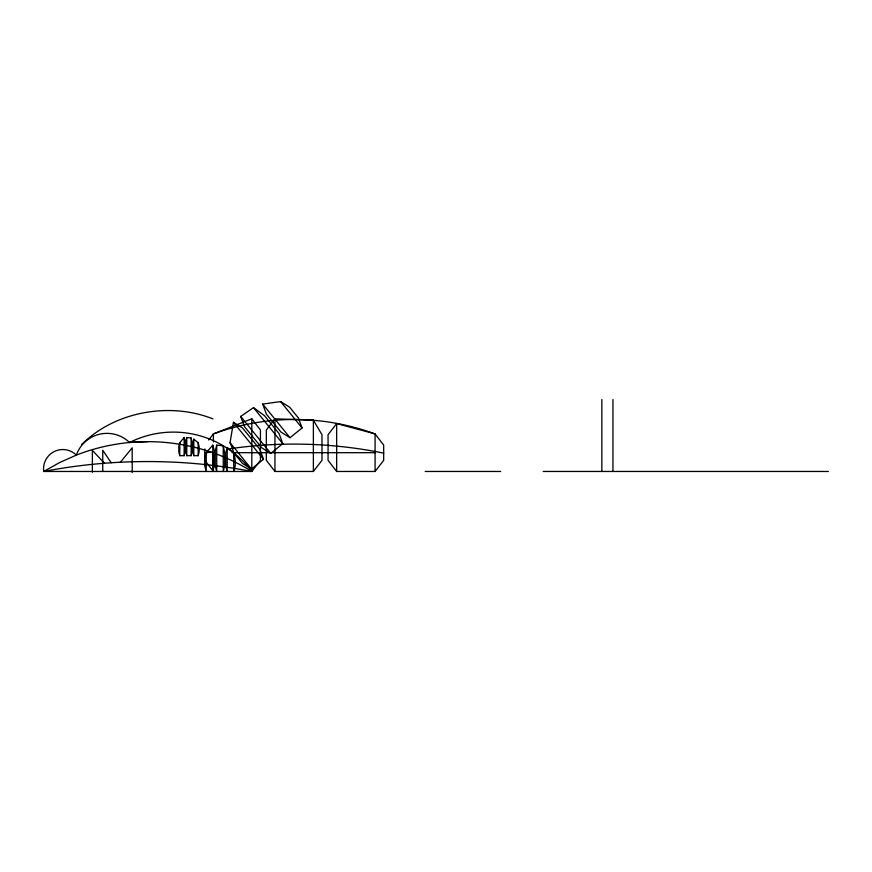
<?xml version="1.0" encoding="UTF-8"?>
<svg xmlns="http://www.w3.org/2000/svg" width="872" height="872" viewBox="0 0 872 872"><rect width="100%" height="100%" fill="white"/><g stroke="black" fill="none" stroke-linecap="round" stroke-linejoin="round"><path stroke-width="1.31" d="M233.74 452.688L233.74 471.469C237.555 461.822 233.816 451.685 230.066 442.671L233.456 422.31L242.514 427.956L259.834 449.265L263.507 459.282L251.496 469.049L242.438 463.403L233.74 452.688L227.21 447.521L225.75 453.091L225.75 465.888L227.21 471.469L227.21 447.521M179.774 442.725L178.793 446.573L178.793 451.827L179.774 455.675L184.145 455.675L185.126 451.827L185.126 441.363L184.145 437.515L179.774 442.725L179.774 455.675M186.772 437.515L185.791 441.363L185.791 451.827L186.772 455.675L191.142 455.675L192.123 451.827L192.123 442.998L191.142 437.984L186.772 437.515L186.772 455.675M193.791 439.15L192.81 442.998L192.81 451.827L193.791 455.675L198.162 455.675L199.132 451.827L199.132 446.573L198.162 442.725L193.791 439.15L193.791 455.675M204.789 458.269L206.25 452.688L212.79 445.145L214.25 450.715L214.25 465.888L212.79 471.469L212.79 445.145M216.714 445.145L215.253 450.715L215.253 465.888L216.714 471.469L216.714 445.145L223.254 445.821L224.714 453.091L224.714 465.888L223.254 471.469L223.254 445.821M208.702 440L213.4 433.918L251.812 418.811L260.423 429.972L260.423 460.318L251.812 471.469L43.731 471.469L59.667 462.52L76.355 455.097A32.428 32.428 0 0 1 129.525 442.496L147.771 441.646M274.953 418.811L266.352 429.972L266.352 460.318L274.953 471.469L313.375 471.469L321.986 460.318L321.986 434.725L313.375 420.184L274.953 418.811L274.953 471.469M336.657 423.574L328.057 434.725L328.057 460.318L336.657 471.469L375.08 471.469L383.68 460.318L383.68 445.069L375.08 433.918L336.657 423.574L336.657 471.469M120.314 462.324L132.206 447.816L132.206 472.45M81.554 444.687C114.417 411.475 169.887 401.665 212.942 418.887M270.745 453.396L282.757 443.641L279.084 433.624L264.478 415.65L253.49 407.627L240.694 416.424L244.367 426.441L261.687 447.75L270.745 453.396L240.694 416.424M290.038 437.722L302.05 427.956L298.377 417.939L289.678 407.235L280.62 401.589L262.701 404.085L266.374 414.102L280.98 432.076L290.038 437.722L262.701 404.085M129.525 442.496A97.795 97.795 0 0 1 251.812 471.469C183.349 458.247 112.205 458.247 43.731 471.469A19.271 19.271 0 0 1 76.355 455.097A196.418 196.418 0 0 1 251.812 471.469L251.812 418.811M232.05 452.688L375.08 452.688M425.22 471.469L500.626 471.469M543.223 471.469L828.4 471.469M104.487 463.272L92.378 450.388L92.378 472.253M280.62 401.589L302.05 427.956M253.49 407.627L282.757 443.641M233.456 422.31L263.507 459.282M230.066 442.671L251.496 469.049M204.789 460.318L213.4 471.469L213.4 452.688M111.213 462.749L102.754 450.235L102.754 471.469M612.962 399.55L612.962 471.469M601.844 399.55L601.844 471.469M375.08 471.469L375.08 433.918A233.87 233.87 0 0 0 213.4 433.918L213.4 441.962M313.375 420.184L313.375 471.469M206.25 452.688L206.25 471.469L204.789 465.888L204.789 448.884M198.162 442.725L198.162 455.675M191.142 437.984L191.142 455.675M184.145 437.515L184.145 455.675M204.789 453.157A446.006 446.006 0 0 1 210.926 451.947M226.949 449.2A446.006 446.006 0 0 1 383.68 453.157"/></g></svg>
